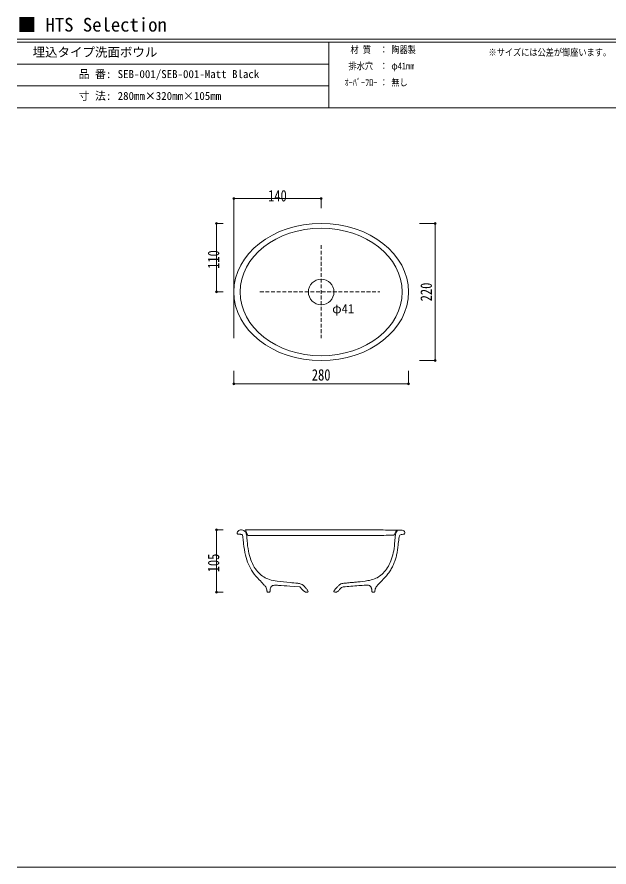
# Model space of a CAD drawing. Units: millimetres, scale not verified. Extents: x -1002 to 1002, y -687 to 676.
# Drawn here: x -1002 to -53, y -687 to 676 of the extents above; entities that cross this region are included whole.
import ezdxf
from ezdxf.enums import TextEntityAlignment as Align

# ---------------------------------------------------------------- set-up
doc = ezdxf.new("R2010")
doc.units = ezdxf.units.MM
doc.header["$LTSCALE"] = 5
doc.header["$PDMODE"] = 32
doc.header["$PDSIZE"] = 3
doc.linetypes.add('DASHED1', pattern=[1.8, 1.2, -0.6])
doc.layers.add('F-0', color=7, linetype='Continuous', lineweight=15)
doc.styles.add('ＭＳ ゴシック', font='')
doc.styles.get('ＭＳ ゴシック').set_extended_font_data('MS Gothic')

msp = doc.modelspace()

# ---------------------------------------------------------------- linework, layer by layer
at = {"layer": 'F-0'}
for p, q in [((1002.034, 640.036), (-1002.086, 640.036)), ((1002.034, 635.036), (-1002.086, 635.036)), ((-502.086, 635.036), (-502.086, 530.036)), ((-502.086, 600.036), (-1002.086, 600.036)), ((-502.086, 565.036), (-1002.086, 565.036)), ((1002.034, 530.036), (-1002.086, 530.036)), ((-654.588, 369.158), (-654.588, 160.897)), ((-1002.086, -687.064), (1002.034, -687.064))]:
    msp.add_line(p, q, dxfattribs=at)
at = {"layer": 'F-0', "color": 4, "lineweight": 9}
for p, q in [((-654.588, 384.431), (-514.588, 384.431)), ((-654.588, 384.431), (-654.588, 369.158)), ((-514.588, 384.431), (-514.588, 369.158)), ((-682.545, 344.799), (-682.545, 234.759)), ((-682.545, 344.799), (-671.497, 344.799)), ((-331.715, 344.759), (-357.204, 344.759)), ((-331.715, 344.759), (-331.715, 124.759)), ((-682.545, 234.759), (-671.497, 234.759)), ((-331.715, 124.759), (-357.204, 124.759)), ((-654.588, 87.309), (-654.588, 108.55)), ((-374.588, 87.309), (-374.588, 108.55)), ((-654.588, 87.309), (-374.588, 87.309)), ((-682.545, -146.618), (-682.545, -246.639)), ((-682.545, -146.618), (-671.497, -146.618)), ((-682.545, -246.639), (-671.497, -246.639))]:
    msp.add_line(p, q, dxfattribs=at)
at = {"layer": 'F-0', "color": 4, "linetype": 'DASHED1', "lineweight": 9}
for p, q in [((-514.588, 309.874), (-514.588, 160.897)), ((-612.756, 234.759), (-420.676, 234.759))]:
    msp.add_line(p, q, dxfattribs=at)
at = {"layer": 'F-0'}
for points in [[(-514.648, -155.593), (-631.929, -155.547), (-634.037, -151.083), (-636.144, -146.618), (-510.091, -146.65)], [(-544.875, -242.181), (-548.929, -237.724), (-564.929, -236.673)]]:
    msp.add_lwpolyline(points, dxfattribs=at)
msp.add_circle((-514.588, 234.759), 20.5, dxfattribs=at)
for centre, radius, start, end in [((-632.791, -159.346), 18.368, 144.99155, 153.68579), ((-644.029, -151.474), 4.647, 108.63423, 144.99154), ((-642.883, -154.875), 8.236, 84.93807, 108.63422), ((-642.99, -156.084), 9.449, 62.97621, 84.93805), ((-642.065, -154.271), 7.414, 36.63711, 62.97628), ((-642.276, -154.428), 7.677, 20.18423, 36.63715), ((-527.577, -68081.259), 67934.61, 89.92154, 89.98525), ((-438.185, -2802.848), 2656.139, 89.25372, 89.92156), ((-431.176, -2264.888), 2118.133, 88.7477, 89.25374), ((-380.14, -158.111), 17.115, 149.63359, 157.18497), ((-384.1, -155.791), 12.526, 141.60425, 149.6336), ((-405.286, -142.969), 13.499, 326.65616, 331.87147), ((-393.145, -148.623), 0.984, 89.99997, 141.6042), ((-397.929, -146.902), 5.157, 331.87152, 342.56957), ((-393.145, -147.858), 0.22, 1.5042, 90.00002), ((-394.748, -147.901), 1.823, 342.56971, 1.50425), ((-384.974, -151.344), 4.084, 47.85526, 88.74773), ((-388.274, -154.99), 9.002, 30.93917, 47.85533), ((-647.833, -151.907), 1.587, 153.6858, 205.91634), ((-647.923, -151.951), 1.487, 205.91629, 260.55797), ((-645.488, -137.31), 16.329, 260.55796, 270), ((-645.488, -169.907), 16.269, 84.51531, 89.99999), ((-645.044, -165.281), 11.621, 77.45734, 84.51532), ((-644.505, -162.859), 9.14, 70.16968, 77.45731), ((-641.727, -155.155), 0.95, 31.71751, 70.16957), ((-642.737, -155.779), 2.138, 8.83178, 31.71749), ((-1014.571, -213.553), 378.433, 8.24849, 8.83176), ((-850.583, -189.78), 212.731, 7.02552, 8.24843), ((-651.305, -157.747), 17.296, 11.2193, 20.18427), ((-673.07, -162.064), 39.486, 5.63762, 11.21942), ((-865.493, -181.059), 232.844, 4.13539, 5.63766), ((-487.717, 68821.528), 68977.126, 269.97763, 270.03836), ((-442.851, 1814.576), 1970.159, 270.03835, 270.82857), ((-435.897, 1333.708), 1489.241, 270.82858, 271.44394), ((-398.412, -153.376), 1.685, 271.44387, 342.27637), ((-369.212, -162.708), 28.97, 157.18499, 162.27637), ((-193.448, -177.665), 203.511, 174.76684, 176.3986), ((-347.878, -163.521), 48.435, 170.02682, 174.76679), ((-371.631, -159.344), 24.317, 163.20557, 170.02679), ((-387.828, -154.456), 7.399, 146.65607, 163.20567), ((459.211, -257.791), 854.86, 173.42894, 174.21595), ((-374.492, -161.755), 15.644, 159.52242, 173.42889), ((-386.31, -157.342), 3.029, 114.96899, 159.52252), ((-384.035, -162.228), 8.419, 94.1699, 114.96896), ((-385.53, -141.717), 12.146, 274.1698, 287.92533), ((-382.473, -151.167), 2.214, 287.9253, 336.36837), ((-382.14, -151.313), 1.85, 336.36839, 30.9393), ((-996.015, -207.702), 359.263, 6.19951, 7.02548), ((-465.002, -150.02), 174.875, 186.19955, 192.29415), ((-487.185, -153.707), 146.452, 184.13541, 190.57262), ((-527.541, -156.638), 131.243, 349.76584, 356.39861), ((-553.714, -155.187), 163.248, 351.31058, 354.21601), ((-559.573, -170.63), 78.083, 192.2941, 203.42981), ((-544.836, -164.467), 87.804, 190.57263, 200.01559), ((-485.939, -164.149), 88.968, 340.88965, 349.76582), ((-473.84, -167.946), 82.341, 341.9615, 346.74225), ((-480.501, -166.376), 89.185, 346.74223, 351.31062), ((-568.217, -174.376), 68.662, 203.42981, 215.44106), ((-562.737, -170.988), 68.753, 200.01555, 210.76437), ((-470.573, -169.473), 72.706, 331.03553, 340.8896), ((-466.251, -173.445), 73.331, 332.28122, 338.32864), ((-508.481, -156.664), 118.773, 338.32858, 341.96151), ((-535.03, -150.756), 109.397, 215.44111, 223.91427), ((-579.311, -180.855), 49.464, 210.7643, 224.52212), ((-582.317, -183.81), 45.249, 224.52213, 237.61006), ((-449.393, -182.107), 47.968, 306.27473, 318.28987), ((-452.089, -179.703), 51.58, 318.28982, 331.03551), ((-466.647, -171.116), 74.881, 319.02319, 325.21741), ((-454.104, -179.828), 59.61, 325.21748, 332.28119), ((-972.553, -572.002), 497.954, 42.74218, 43.91421), ((-586.578, -190.527), 37.295, 237.61006, 252.73957), ((-575.677, -155.443), 74.033, 252.73953, 262.6183), ((-524.097, 242.698), 475.502, 262.61834, 265.11817), ((-606.903, -726.82), 497.546, 83.68037, 85.11825), ((344.231, -8720.878), 8528.398, 95.47581, 95.51431), ((422.358, -9535.756), 9347.013, 95.43484, 95.47587), ((531.236, -10680.172), 10496.596, 95.39724, 95.43482), ((-479.472, 17.503), 248.718, 275.39725, 279.17385), ((-448.598, -173.671), 55.067, 279.17393, 290.73808), ((-441.154, -193.333), 34.042, 290.73816, 306.27471), ((-142.104, -495.057), 383.464, 135.78324, 137.1668), ((-544.692, -103.328), 178.256, 315.78323, 319.02321), ((-636.854, -261.771), 40.857, 35.42819, 42.74214), ((-614.219, -245.668), 13.078, 20.52578, 35.42823), ((-609.96, -244.073), 8.53, 0.00002, 20.52584), ((-593.734, -244.073), 7.696, 180.00001, 189.8264), ((-598.328, -244.97), 1.82, 323.58628, 354.73274), ((-616.986, -243.25), 20.557, 354.73274, 0.00004), ((-588.549, -243.25), 7.88, 169.26173, 180.00003), ((-583.835, -244.143), 12.678, 161.74158, 169.26182), ((-584.278, -243.997), 12.212, 154.12542, 161.74158), ((-589.958, -241.243), 5.9, 141.00115, 154.1254), ((-590.814, -240.549), 4.798, 109.21414, 141.0011), ((-588.898, -246.045), 10.617, 91.65684, 109.21405), ((-587.237, -303.483), 68.079, 86.55006, 91.65679), ((-788, -3633.66), 3404.303, 86.24294, 86.55005), ((-554.833, -256.65), 24.502, 70.84422, 83.68039), ((-550.335, -243.702), 10.795, 48.12461, 70.84421), ((-516.966, -216.797), 37.727, 222.28797, 226.67469), ((-568.933, -264.448), 38.656, 39.33201, 48.12466), ((-534.147, -235.012), 12.687, 226.6747, 236.56171), ((-595.907, -286.55), 73.529, 35.90881, 39.33209), ((-539.645, -245.811), 4.066, 7.72607, 35.90881), ((-536.553, -245.391), 0.946, 291.73026, 7.72604), ((-493.163, -245.209), 1.048, 163.95155, 243.43644), ((-488.25, -246.622), 6.16, 139.80321, 163.95162), ((-408.994, -313.592), 109.922, 136.84261, 139.80326), ((-418.896, -304.307), 96.348, 134.08754, 136.84265), ((-492.387, -240.023), 6.892, 302.18104, 316.12679), ((-501.127, -231.62), 19.016, 316.12676, 322.66587), ((-464.352, -259.67), 27.236, 138.85398, 142.66586), ((-478.809, -242.454), 10.235, 119.77199, 134.0876), ((-463.822, -260.132), 27.939, 135.11426, 138.85397), ((-480.297, -239.853), 7.238, 101.65711, 119.77197), ((-466.37, -257.594), 24.343, 131.34752, 135.11426), ((-479.493, -242.683), 4.479, 118.15493, 131.34748), ((-475.191, -264.603), 32.51, 95.71664, 101.65712), ((-478.768, -244.037), 6.016, 95.37073, 118.15501), ((-328.987, -1837.235), 1606.239, 94.93049, 95.37075), ((-389.737, -1118.236), 890.409, 95.51429, 95.71666), ((-414.466, -846.36), 611.683, 93.73874, 94.93048), ((-429.488, -616.484), 381.317, 92.04074, 93.73873), ((-440.843, -297.818), 62.449, 89.01409, 92.04073), ((-439.898, -242.941), 7.564, 74.69187, 89.0141), ((-438.917, -239.357), 3.848, 52.50436, 74.6919), ((-441.123, -242.232), 7.471, 38.99889, 52.50435), ((-439.901, -241.243), 5.9, 25.8746, 38.99885), ((-445.581, -243.997), 12.212, 18.25842, 25.87458), ((-446.023, -244.143), 12.678, 10.73818, 18.25842), ((-441.31, -243.25), 7.88, 359.99997, 10.73827), ((-412.873, -243.25), 20.557, 179.99996, 185.26726), ((-431.531, -244.97), 1.82, 185.26726, 216.41372), ((-436.125, -244.073), 7.696, 350.1736, 359.99999), ((-419.628, -244.073), 8.801, 160.29175, 179.99999), ((-416.259, -245.28), 12.38, 145.03081, 160.29174), ((-396.985, -258.76), 35.901, 137.16674, 145.03082), ((-599.923, -245.145), 1.415, 189.82634, 224.25641), ((-599.959, -245.18), 1.364, 224.25655, 259.52478), ((-598.929, -239.614), 7.025, 259.52472, 270.00002), ((-598.929, -239.815), 6.824, 269.99995, 281.45391), ((-597.807, -245.354), 1.172, 281.45382, 323.5863), ((-537.03, -239.379), 7.455, 236.56173, 249.85044), ((-538.125, -242.363), 4.275, 249.8505, 270), ((-538.125, -241.447), 5.192, 270.00006, 291.73025), ((-491.548, -241.979), 4.66, 243.43643, 269.99994), ((-491.548, -240.903), 5.736, 270.00001, 285.15576), ((-491.333, -241.698), 4.912, 285.1557, 302.18103), ((-432.052, -245.354), 1.172, 216.4137, 258.54618), ((-430.929, -239.815), 6.824, 258.54609, 270.00005), ((-430.929, -239.614), 7.025, 269.99998, 280.47528), ((-429.9, -245.18), 1.364, 280.47522, 315.74345), ((-429.936, -245.145), 1.415, 315.74359, 350.17366)]:
    msp.add_arc(centre, radius, start, end, dxfattribs=at)
for major_axis in [(140, 0), (130, 0)]:
    msp.add_ellipse((-514.588, 234.759), major_axis=major_axis, ratio=0.786, dxfattribs=at)
at = {"layer": 'F-0', "color": 6}
for p in [(-654.588, 384.431), (-514.588, 384.431), (-682.545, 344.799), (-331.715, 344.759), (-682.545, 234.759), (-331.715, 124.759), (-654.588, 87.309), (-374.588, 87.309), (-682.545, -146.618), (-682.545, -246.639)]:
    msp.add_point(p, dxfattribs=at)

# ---------------------------------------------------------------- texts
at = {"layer": 'F-0', "style": 'ＭＳ ゴシック'}
for s, height, p in [('■ HTS Selection', 21.99, (-1001.367, 645.583)), ('埋込タイプ洗面ボウル', 14.66, (-977.086, 607.536)), ('品 番:', 12.83, (-903.336, 573.786)), ('SEB-001/SEB-001-Matt Black', 12.83, (-840.774, 573.786)), ('寸 法:', 12.83, (-903.336, 538.786)), ('280mm×320mm×105mm', 12.83, (-840.774, 538.786)), ('φ41', 14.66, (-496.926, 196.211))]:
    msp.add_text(s, height=height, dxfattribs=at).set_placement(p, align=Align.BOTTOM_LEFT)
at = {"layer": 'F-0', "style": 'ＭＳ ゴシック', "width": 0.85}
for s, p in [('材 質', (-467.711, 614.411)), ('：', (-420.836, 614.411)), ('陶器製', (-402.086, 614.411)), ('※サイズには公差が御座います。', (-246.359, 610.036)), ('排水穴', (-470.836, 588.161)), ('：', (-420.836, 588.161)), ('φ41mm', (-402.086, 588.161)), ('ｵｰﾊﾞｰﾌﾛｰ', (-477.086, 561.911)), ('：', (-420.836, 561.911)), ('無し', (-402.086, 561.911))]:
    msp.add_text(s, height=11, dxfattribs=at).set_placement(p, align=Align.BOTTOM_LEFT)
at = {"layer": 'F-0', "color": 3, "style": 'ＭＳ ゴシック', "width": 0.8}
for s, p in [('140', (-599.588, 374.431)), ('280', (-529.588, 87.309))]:
    msp.add_text(s, height=18.33, dxfattribs=at).set_placement(p, align=Align.BOTTOM_LEFT)
for s, p in [('110', (-672.545, 271.779)), ('220', (-331.715, 219.759)), ('105', (-672.545, -214.628))]:
    msp.add_text(s, height=18.33, rotation=90, dxfattribs=at).set_placement(p, align=Align.BOTTOM_LEFT)

doc.saveas('drawing.dxf')
